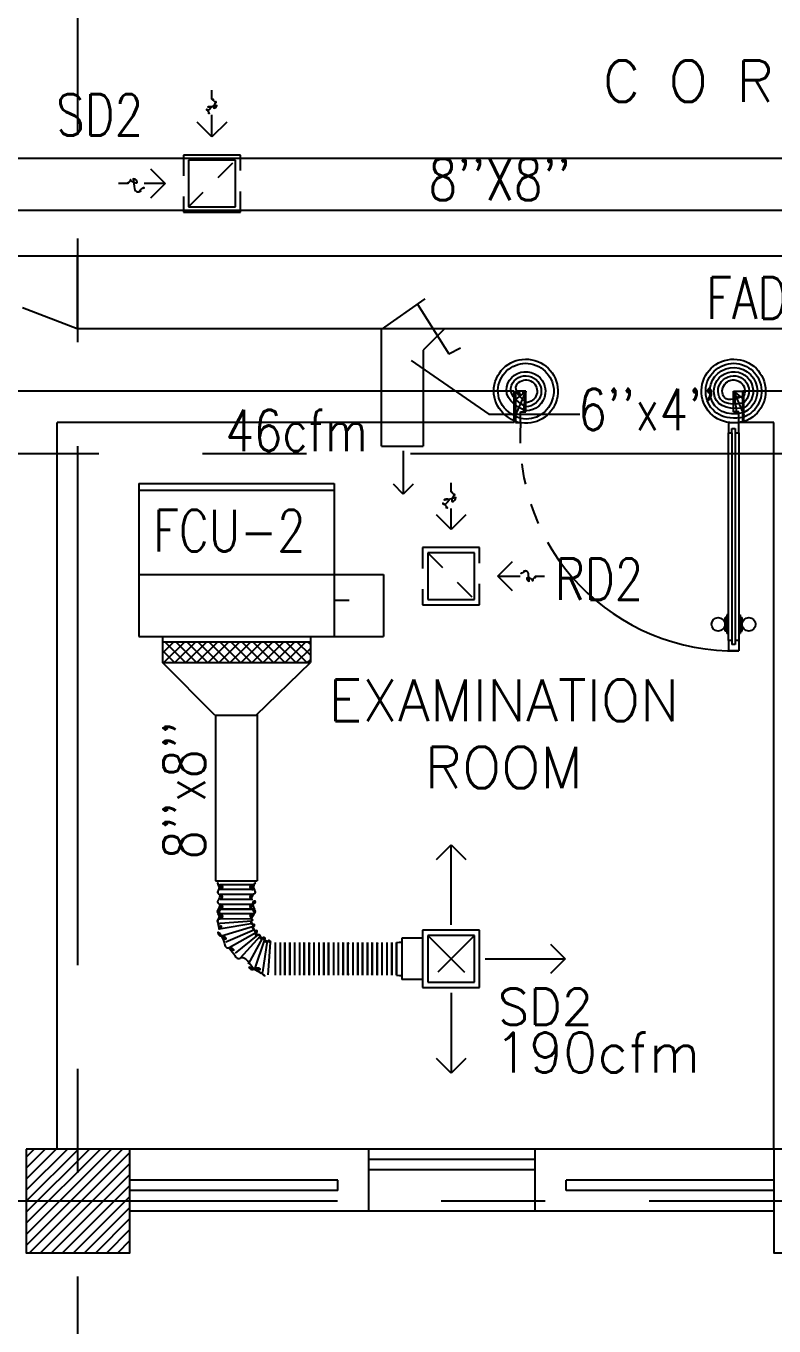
# Model space of a CAD drawing. Extents: x 417866230.2 to 417866327.8, y 43498045.5 to 43498135.4.
# Drawn here: x 417866255.95 to 417866259.55, y 43498062.5 to 43498068.76 of the extents above; entities that cross this region are included whole.
import ezdxf
from ezdxf.enums import TextEntityAlignment as Align

# ---------------------------------------------------------------- set-up
doc = ezdxf.new("R2010")
doc.units = 0
doc.header["$MEASUREMENT"] = 0
doc.linetypes.add('CENTERX2', pattern=[4, 2.5, -0.5, 0.5, -0.5])
doc.linetypes.add('HIDDEN', pattern=[0.375, 0.25, -0.125])
doc.layers.get('0').update_dxf_attribs({"linetype": 'CONTINUOUS'})
for name, color, linetype in [('AXES', 11, 'CENTERX2'), ('COL', 9, 'CONTINUOUS'), ('DOOR', 9, 'CONTINUOUS'), ('DUCT', 6, 'CONTINUOUS'), ('FCU', 6, 'CONTINUOUS'), ('HAT', 12, 'CONTINUOUS'), ('INSUL', 9, 'CONTINUOUS'), ('M-AC-FLEX', 3, 'CONTINUOUS'), ('M-EGU.', 2, 'CONTINUOUS'), ('RM-NAME', 9, 'CONTINUOUS'), ('SCD', 2, 'CONTINUOUS'), ('WALL', 4, 'CONTINUOUS'), ('WIN', 9, 'CONTINUOUS')]:
    doc.layers.add(name, color=color, linetype=linetype)
doc.styles.add('ROMANS', font='ROMANS.shx', dxfattribs={"width": 0.6})

# ---------------------------------------------------------------- blocks, each defined once
blk = doc.blocks.new('*X102')
at = {"color": 0}
for p, q in [((38539.2, 10696.9), (39003.3, 11161)), ((38539.2, 10749.9), (38950.3, 11161)), ((38539.2, 10803), (38897.3, 11161)), ((38539.2, 10856), (38844.2, 11161)), ((38539.2, 10909), (38791.2, 11161)), ((38539.2, 10962.1), (38738.2, 11161)), ((38539.2, 11015.1), (38685.1, 11161)), ((38539.2, 11068.1), (38632.1, 11161)), ((38539.2, 11121.2), (38579.1, 11161)), ((38556.4, 10661), (39039.2, 11143.9)), ((38609.4, 10661), (39039.2, 11090.8)), ((38662.4, 10661), (39039.2, 11037.8)), ((38715.5, 10661), (39039.2, 10984.8)), ((38768.5, 10661), (39039.2, 10931.7)), ((38821.5, 10661), (39039.2, 10878.7)), ((38874.6, 10661), (39039.2, 10825.7)), ((38927.6, 10661), (39039.2, 10772.6)), ((38980.6, 10661), (39039.2, 10719.6)), ((39033.7, 10661), (39039.2, 10666.6))]:
    blk.add_line(p, q, dxfattribs=at)
blk = doc.blocks.new('RM1')
at = {"layer": 'RM-NAME', "style": 'ROMANS'}
for tag, p in [('ROOMNAME1', (0, 323.8)), ('ROOMNAME2', (0, 0))]:
    blk.add_attdef(tag, text='', height=200, dxfattribs=at).set_placement(p, align=Align.MIDDLE)
blk = doc.blocks.new('COL50')
at = {"layer": 'COL'}
blk.add_lwpolyline([(-250, 250), (-250, -250), (250, -250), (250, 250)], close=True, dxfattribs=at)
blk = doc.blocks.new('A$C74DC60CF')
at = {"layer": 'DOOR', "color": 0, "linetype": 'ByBlock'}
for p, q in [((80.9, 1200), (80.9, 1250)), ((130.9, 1250), (80.9, 1250)), ((80.9, 1250), (130.9, 1250)), ((80.9, 1200), (97.9, 1200)), ((97.9, 1200), (97.9, 1220)), ((97.9, 1220), (113.9, 1220)), ((113.9, 1200), (113.9, 1220)), ((113.9, 1200), (130.9, 1200)), ((130.9, 1200), (130.9, 1250)), ((64.7, 1155), (64.7, 1090.2)), ((73.7, 1155), (64.7, 1155)), ((73.7, 1077.6), (73.7, 1167.6)), ((80.9, 1167.6), (73.7, 1167.6)), ((73.7, 1155), (73.7, 1090.2)), ((130.9, 1167.6), (138.1, 1167.6)), ((138.1, 1077.6), (138.1, 1167.6)), ((138.1, 1155), (138.1, 1090.2)), ((138.1, 1155), (147.1, 1155)), ((147.1, 1155), (147.1, 1090.2)), ((73.7, 1090.2), (64.7, 1090.2)), ((80.9, 1077.6), (73.7, 1077.6)), ((130.9, 1077.6), (138.1, 1077.6)), ((138.1, 1090.2), (147.1, 1090.2)), ((97.9, 200), (80.9, 200)), ((80.9, 200), (80.9, 150)), ((97.9, 180), (97.9, 200)), ((130.9, 200), (113.9, 200)), ((113.9, 200), (113.9, 180)), ((130.9, 150), (130.9, 200)), ((55.9, 150), (55.9, 0)), ((55.9, 150), (80.9, 150)), ((130.9, 150), (80.9, 150)), ((80.9, 150), (80.9, 100)), ((113.9, 180), (97.9, 180)), ((1130.9, 150), (1130.9, 100)), ((1155.9, 150), (1130.9, 150)), ((1155.9, 150), (1155.9, 0)), ((1155.9, 0), (1155.9, 150)), ((80.9, 100), (105.9, 100)), ((105.9, 100), (105.9, 0)), ((1130.9, 100), (1105.9, 100)), ((1105.9, 100), (1105.9, 0)), ((105.9, 0), (55.9, 0)), ((1105.9, 0), (1155.9, 0))]:
    blk.add_line(p, q, dxfattribs=at)
at = {"layer": 'DOOR', "linetype": 'ByBlock'}
for p, q in [((80.9, 200), (80.9, 1200)), ((97.9, 200), (97.9, 1200)), ((113.9, 200), (113.9, 1200)), ((130.9, 1200), (130.9, 200))]:
    blk.add_line(p, q, dxfattribs=at)
at = {"layer": 'DOOR', "color": 9, "linetype": 'ByBlock'}
for p, q in [((105.9, 0), (55.9, 113.7)), ((105.9, 0), (92.6, 100)), ((1105.9, 0), (1155.9, 113.7)), ((1105.9, 0), (1119.3, 100)), ((105.9, 0), (55.9, 40.1)), ((1105.9, 0), (1155.9, 40.1))]:
    blk.add_line(p, q, dxfattribs=at)
at = {"layer": 'DOOR', "color": 0, "linetype": 'ByBlock'}
for centre in [(32.4, 1122.6), (179.5, 1122.6)]:
    blk.add_circle(centre, 32.4, dxfattribs=at)
at = {"layer": 'DOOR', "linetype": 'HIDDEN', "ltscale": 0.5}
blk.add_arc((105.9, 222.7), 1027.6, 355.9414, 91.39409, dxfattribs=at)
at = {"layer": 'DOOR', "color": 9, "linetype": 'ByBlock'}
for centre, radius, start, end in [((105.9, 0), 154.4, 103.71423, 108.89471), ((105.9, 0), 134.4, 100.71998, 111.84015), ((1105.9, 0), 134.4, 68.15985, 79.28002), ((1105.9, 0), 154.4, 71.10529, 76.28577), ((105.9, 0), 114.4, 102.62257, 115.91616), ((105.9, 0), 94.4, 90, 121.98181), ((105.9, 0), 74.4, 90, 132.22357), ((1105.9, 0), 94.4, 58.01819, 90), ((1105.9, 0), 74.4, 47.77643, 90), ((105.9, 0), 54.4, 90, 156.79262), ((105.9, 0), 34.4, 90, 180), ((105.9, 0), 14.4, 90, 180), ((1105.9, 0), 54.4, 23.20738, 90), ((1105.9, 0), 34.4, 0, 90), ((1105.9, 0), 14.4, 0, 90)]:
    blk.add_arc(centre, radius, start, end, dxfattribs=at)
blk = doc.blocks.new('9RCD')
at = {"color": 2}
blk.add_line((0, 407), (0, 450), dxfattribs=at)
at = {"layer": 'M-EGU.'}
for p, q in [((0, 225), (0, 331.9)), ((0, 225), (-70.7, 295.7)), ((70.7, 295.7), (0, 225)), ((-295.7, 70.7), (-225, 0)), ((112.5, 112.5), (-112.5, 112.5)), ((-112.5, 112.5), (-112.5, -112.5)), ((112.5, -112.5), (112.5, 112.5)), ((-225, 0), (-326.1, 0)), ((-225, 0), (-295.7, -70.7)), ((-112.5, -112.5), (112.5, -112.5))]:
    blk.add_line(p, q, dxfattribs=at)
at = {"layer": 'M-EGU.', "linetype": 'HIDDEN'}
for p, q in [((137.5, 137.5), (-137.5, 137.5)), ((-137.5, 137.5), (-137.5, -137.5)), ((137.5, -137.5), (137.5, 137.5)), ((-112.5, -112.5), (112.5, 112.5)), ((-137.5, -137.5), (137.5, -137.5))]:
    blk.add_line(p, q, dxfattribs=at)
at = {"layer": 'M-EGU.', "color": 2}
blk.add_line((-405.7, 0), (-450, 0), dxfattribs=at)
blk.add_lwpolyline([(0, 407, -0.187862), (18.4, 395.6, -0.202645), (23.4, 376.1, -0.616915), (-1.7, 368, 0.668708), (-25.3, 358.4, 0.194285), (-18.2, 340.4, 0.186051), (0, 331.9)], format="xyb", dxfattribs=at)
at = {"layer": 'M-EGU.'}
blk.add_lwpolyline([(-405.7, 0, -0.1324), (-394.5, 16.1, -0.15664), (-379.1, 22.4, -0.736612), (-366.5, -9, 0.774232), (-352.6, -39.4, 0.203349), (-331.5, -25.7, 0.193808), (-326.1, 0)], format="xyb", dxfattribs=at)
blk = doc.blocks.new('*X118')
at = {"color": 0}
for p, q in [((23911.7, -1650.2), (23966, -1595.9)), ((23911.7, -1597.2), (23912.9, -1595.9)), ((23919, -1695.9), (24019, -1595.9)), ((24022.8, -1695.9), (23922.8, -1595.9)), ((23972, -1695.9), (24072, -1595.9)), ((24075.9, -1695.9), (23975.9, -1595.9)), ((24025.1, -1695.9), (24125.1, -1595.9)), ((24128.9, -1695.9), (24028.9, -1595.9)), ((24078.1, -1695.9), (24178.1, -1595.9)), ((24181.9, -1695.9), (24081.9, -1595.9)), ((24131.1, -1695.9), (24231.1, -1595.9)), ((24235, -1695.9), (24135, -1595.9)), ((24184.2, -1695.9), (24284.2, -1595.9)), ((24288, -1695.9), (24188, -1595.9)), ((24237.2, -1695.9), (24337.2, -1595.9)), ((24341, -1695.9), (24241, -1595.9)), ((24290.2, -1695.9), (24390.2, -1595.9)), ((24394.1, -1695.9), (24294.1, -1595.9)), ((24343.3, -1695.9), (24443.3, -1595.9)), ((24447.1, -1695.9), (24347.1, -1595.9)), ((24396.3, -1695.9), (24496.3, -1595.9)), ((24500.1, -1695.9), (24400.1, -1595.9)), ((24449.3, -1695.9), (24549.3, -1595.9)), ((24553.2, -1695.9), (24453.2, -1595.9)), ((24502.4, -1695.9), (24602.4, -1595.9)), ((24606.2, -1695.9), (24506.2, -1595.9)), ((24555.4, -1695.9), (24623.7, -1627.6)), ((24623.7, -1660.4), (24559.2, -1595.9)), ((24623.7, -1607.4), (24612.3, -1595.9)), ((23969.8, -1695.9), (23911.7, -1637.8)), ((24608.4, -1695.9), (24623.7, -1680.7)), ((23916.8, -1695.9), (23911.7, -1690.9))]:
    blk.add_line(p, q, dxfattribs=at)
blk = doc.blocks.new('WAP12')
at = {"color": 6}
for p, q in [((-558.8, 528.5), (381.2, 528.5)), ((-558.8, 528.5), (-558.8, -208.5)), ((381.2, 528.5), (381.2, -208.5)), ((-558.8, 91.5), (381.2, 91.5)), ((-558.8, -208.5), (381.2, -208.5))]:
    blk.add_line(p, q, dxfattribs=at)
at = {"color": 3}
for p, q in [((-558.8, 496.5), (381.2, 496.5)), ((381.2, 91.5), (619.2, 91.5)), ((619.2, 91.5), (619.2, -208.5)), ((381.2, -33.5), (454.5, -33.5)), ((-444.8, -208.5), (-444.8, -333.5)), ((-444.8, -233.5), (267.2, -233.5)), ((267.2, -208.5), (267.2, -333.5)), ((381.2, -208.5), (619.2, -208.5)), ((-444.8, -333.5), (267.2, -333.5))]:
    blk.add_line(p, q, dxfattribs=at)
at = {"color": 11}
blk.add_blockref('*X118', (-24356.5, 1362.4), dxfattribs=at)

msp = doc.modelspace()

# ---------------------------------------------------------------- linework, layer by layer
at = {"layer": 'AXES'}
for p, q in [((417866256.1969, 43498056.2378), (417866256.1969, 43498134.7153)), ((417866241.7969, 43498066.7021), (417866300.0369, 43498066.7021)), ((417866230.9454, 43498063.1021), (417866301.2369, 43498063.1021))]:
    msp.add_line(p, q, dxfattribs=at)
at = {"layer": 'DUCT'}
for p, q in [((417866249.101, 43498068.124), (417866261.8709, 43498068.124)), ((417866249.101, 43498067.874), (417866261.8709, 43498067.874)), ((417866243.6822, 43498067.6549), (417866267.8654, 43498067.6549)), ((417866256.193, 43498067.6549), (417866256.193, 43498067.3049)), ((417866257.6579, 43498067.3), (417866257.8678, 43498067.447)), ((417866255.9297, 43498067.4049), (417866256.193, 43498067.3049)), ((417866257.831, 43498067.4212), (417866257.9812, 43498067.1819)), ((417866256.193, 43498067.3049), (417866267.8654, 43498067.3049)), ((417866257.6579, 43498066.7379), (417866257.6579, 43498067.3)), ((417866257.9579, 43498067.3), (417866257.8579, 43498067.2)), ((417866257.8579, 43498067.2), (417866257.8579, 43498066.7379)), ((417866257.9812, 43498067.1819), (417866258.0377, 43498067.2107)), ((417866257.9812, 43498067.1819), (417866257.9812, 43498067.1819)), ((417866257.6579, 43498066.7379), (417866257.8579, 43498066.7379))]:
    msp.add_line(p, q, dxfattribs=at)
at = {"layer": 'DUCT', "color": 4, "linetype": 'Continuous'}
for p, q in [((417866257.8012, 43498067.1503), (417866258.1738, 43498066.8913)), ((417866258.1738, 43498066.8913), (417866258.6119, 43498066.8913))]:
    msp.add_line(p, q, dxfattribs=at)
at = {"layer": 'DUCT', "linetype": 'Continuous'}
for p, q in [((417866256.8549, 43498065.4418), (417866256.6034, 43498065.6951)), ((417866257.0549, 43498065.4418), (417866257.3154, 43498065.6951)), ((417866256.8549, 43498065.4418), (417866257.0549, 43498065.4418)), ((417866256.8594, 43498065.4418), (417866256.8594, 43498064.6438)), ((417866257.0594, 43498065.4461), (417866257.0594, 43498064.6438)), ((417866256.8594, 43498064.6438), (417866257.0594, 43498064.6438))]:
    msp.add_line(p, q, dxfattribs=at)
at = {"layer": 'INSUL'}
for p, q in [((417866257.4469, 43498063.2021), (417866256.4469, 43498063.2021)), ((417866257.4469, 43498063.1521), (417866257.4469, 43498063.2021)), ((417866259.5469, 43498063.2021), (417866258.5469, 43498063.2021)), ((417866258.5469, 43498063.1521), (417866258.5469, 43498063.2021)), ((417866257.4469, 43498063.1521), (417866256.4469, 43498063.1521)), ((417866259.5469, 43498063.1521), (417866258.5469, 43498063.1521))]:
    msp.add_line(p, q, dxfattribs=at)
at = {"layer": 'M-AC-FLEX', "color": 11}
for p, q in [((417866257.0379, 43498064.6249), (417866256.8808, 43498064.6249)), ((417866257.0379, 43498064.6249), (417866256.8808, 43498064.6249)), ((417866257.0379, 43498064.6249), (417866256.8808, 43498064.6249)), ((417866257.0379, 43498064.6249), (417866256.8808, 43498064.6249)), ((417866257.0379, 43498064.6014), (417866256.8808, 43498064.6014)), ((417866257.0379, 43498064.6014), (417866256.8808, 43498064.6014)), ((417866257.0379, 43498064.6014), (417866256.8808, 43498064.6014)), ((417866257.0379, 43498064.6014), (417866256.8808, 43498064.6014)), ((417866257.0379, 43498064.578), (417866256.8808, 43498064.578)), ((417866257.0379, 43498064.5545), (417866256.8808, 43498064.5545)), ((417866256.8806, 43498064.5314), (417866257.0377, 43498064.5314)), ((417866257.0377, 43498064.508), (417866256.8806, 43498064.508)), ((417866256.8806, 43498064.508), (417866257.0377, 43498064.508)), ((417866257.038, 43498064.4377), (417866256.8767, 43498064.4106)), ((417866257.0377, 43498064.4845), (417866256.8806, 43498064.4845)), ((417866256.8806, 43498064.4611), (417866257.031, 43498064.4631)), ((417866257.0331, 43498064.45), (417866256.8806, 43498064.4376)), ((417866257.0411, 43498064.4231), (417866256.8881, 43498064.3772)), ((417866257.0465, 43498064.4085), (417866256.9086, 43498064.3477)), ((417866257.0536, 43498064.3933), (417866256.924, 43498064.3212)), ((417866257.062, 43498064.3835), (417866256.954, 43498064.2954)), ((417866257.0732, 43498064.3777), (417866256.9782, 43498064.2719)), ((417866257.0849, 43498064.3695), (417866257.0156, 43498064.2432)), ((417866257.0942, 43498064.3615), (417866257.0458, 43498064.2189)), ((417866257.1071, 43498064.3544), (417866257.085, 43498064.2045)), ((417866257.1226, 43498064.3467), (417866257.1106, 43498064.1904)), ((417866257.1461, 43498064.3467), (417866257.1461, 43498064.1896)), ((417866257.1695, 43498064.3467), (417866257.1695, 43498064.1896)), ((417866257.193, 43498064.3467), (417866257.193, 43498064.1896)), ((417866257.193, 43498064.1894), (417866257.193, 43498064.3465)), ((417866257.216, 43498064.3467), (417866257.216, 43498064.1896)), ((417866257.216, 43498064.1894), (417866257.216, 43498064.3465)), ((417866257.2395, 43498064.3467), (417866257.2395, 43498064.1896)), ((417866257.2395, 43498064.3467), (417866257.2395, 43498064.1896)), ((417866257.263, 43498064.3467), (417866257.263, 43498064.1896)), ((417866257.263, 43498064.3467), (417866257.263, 43498064.1896)), ((417866257.2864, 43498064.3467), (417866257.2864, 43498064.1896)), ((417866257.2864, 43498064.3467), (417866257.2864, 43498064.1896)), ((417866257.2864, 43498064.1894), (417866257.2864, 43498064.3465)), ((417866257.2864, 43498064.1894), (417866257.2864, 43498064.3465)), ((417866257.3095, 43498064.3467), (417866257.3095, 43498064.1896)), ((417866257.3095, 43498064.3467), (417866257.3095, 43498064.1896)), ((417866257.3095, 43498064.1894), (417866257.3095, 43498064.3465)), ((417866257.3095, 43498064.1894), (417866257.3095, 43498064.3465)), ((417866257.3329, 43498064.3467), (417866257.3329, 43498064.1896)), ((417866257.3329, 43498064.3467), (417866257.3329, 43498064.1896)), ((417866257.3564, 43498064.3467), (417866257.3564, 43498064.1896)), ((417866257.3564, 43498064.3467), (417866257.3564, 43498064.1896)), ((417866257.3799, 43498064.3467), (417866257.3799, 43498064.1896)), ((417866257.3799, 43498064.3467), (417866257.3799, 43498064.1896)), ((417866257.3799, 43498064.1894), (417866257.3799, 43498064.3465)), ((417866257.3799, 43498064.1894), (417866257.3799, 43498064.3465)), ((417866257.4029, 43498064.3467), (417866257.4029, 43498064.1896)), ((417866257.4029, 43498064.3467), (417866257.4029, 43498064.1896)), ((417866257.4029, 43498064.1894), (417866257.4029, 43498064.3465)), ((417866257.4029, 43498064.1894), (417866257.4029, 43498064.3465)), ((417866257.4264, 43498064.3467), (417866257.4264, 43498064.1896)), ((417866257.4264, 43498064.3467), (417866257.4264, 43498064.1896)), ((417866257.4498, 43498064.3467), (417866257.4498, 43498064.1896)), ((417866257.4498, 43498064.3467), (417866257.4498, 43498064.1896)), ((417866257.4733, 43498064.3467), (417866257.4733, 43498064.1896)), ((417866257.4733, 43498064.3467), (417866257.4733, 43498064.1896)), ((417866257.4733, 43498064.1894), (417866257.4733, 43498064.3465)), ((417866257.4733, 43498064.1894), (417866257.4733, 43498064.3465)), ((417866257.4964, 43498064.3467), (417866257.4964, 43498064.1896)), ((417866257.4964, 43498064.3467), (417866257.4964, 43498064.1896)), ((417866257.4964, 43498064.1894), (417866257.4964, 43498064.3465)), ((417866257.4964, 43498064.1894), (417866257.4964, 43498064.3465)), ((417866257.5198, 43498064.3467), (417866257.5198, 43498064.1896)), ((417866257.5198, 43498064.3467), (417866257.5198, 43498064.1896)), ((417866257.5433, 43498064.3467), (417866257.5433, 43498064.1896)), ((417866257.5433, 43498064.3467), (417866257.5433, 43498064.1896)), ((417866257.5433, 43498064.3467), (417866257.5433, 43498064.1896)), ((417866257.5433, 43498064.1894), (417866257.5433, 43498064.3465)), ((417866257.5667, 43498064.3467), (417866257.5667, 43498064.1896)), ((417866257.5667, 43498064.3467), (417866257.5667, 43498064.1896)), ((417866257.5667, 43498064.3467), (417866257.5667, 43498064.1896)), ((417866257.5668, 43498064.1894), (417866257.5668, 43498064.3465)), ((417866257.5898, 43498064.3467), (417866257.5898, 43498064.1896)), ((417866257.5898, 43498064.1894), (417866257.5898, 43498064.3465)), ((417866257.6137, 43498064.3467), (417866257.6137, 43498064.1896)), ((417866257.6137, 43498064.3467), (417866257.6137, 43498064.1896)), ((417866257.6137, 43498064.1894), (417866257.6137, 43498064.3465)), ((417866257.6137, 43498064.1894), (417866257.6137, 43498064.3465)), ((417866257.6367, 43498064.3467), (417866257.6367, 43498064.1896)), ((417866257.6367, 43498064.3467), (417866257.6367, 43498064.1896)), ((417866257.6367, 43498064.1894), (417866257.6367, 43498064.3465)), ((417866257.6367, 43498064.1894), (417866257.6367, 43498064.3465)), ((417866257.6602, 43498064.3467), (417866257.6602, 43498064.1896)), ((417866257.6602, 43498064.3467), (417866257.6602, 43498064.1896)), ((417866257.6837, 43498064.3467), (417866257.6837, 43498064.1896)), ((417866257.6837, 43498064.3467), (417866257.6837, 43498064.1896)), ((417866257.7071, 43498064.3467), (417866257.7071, 43498064.1896)), ((417866257.7071, 43498064.3467), (417866257.7071, 43498064.1896)), ((417866257.7071, 43498064.1894), (417866257.7071, 43498064.3465)), ((417866257.7071, 43498064.1894), (417866257.7071, 43498064.3465)), ((417866257.7302, 43498064.3467), (417866257.7302, 43498064.1896)), ((417866257.7302, 43498064.3467), (417866257.7302, 43498064.1896)), ((417866257.7302, 43498064.1894), (417866257.7302, 43498064.3465)), ((417866257.7302, 43498064.1894), (417866257.7302, 43498064.3465))]:
    msp.add_line(p, q, dxfattribs=at)
at = {"layer": 'M-AC-FLEX'}
for points in [[(417866256.8808, 43498064.6014, 1), (417866256.8808, 43498064.6249, -0.623356), (417866256.8716, 43498064.6438, -0.623356)], [(417866256.8808, 43498064.6249, -1), (417866256.8808, 43498064.6014, 1), (417866256.8808, 43498064.578, -1), (417866256.8808, 43498064.5545, 1.018005), (417866256.8808, 43498064.5314)], [(417866256.8808, 43498064.6249, -1), (417866256.8808, 43498064.6014, 0.67797), (417866256.8728, 43498064.5812, 0.67797)], [(417866256.8808, 43498064.6014, 1), (417866256.8808, 43498064.6249, -0.204245), (417866256.8724, 43498064.6285, -0.204245)], [(417866256.8724, 43498064.6285, 0.204245), (417866256.8808, 43498064.6249)], [(417866256.8808, 43498064.6014, 1), (417866256.8808, 43498064.6249, -0.204245), (417866256.8724, 43498064.6285, -0.204245)], [(417866256.8724, 43498064.6285, 0.204245), (417866256.8808, 43498064.6249)], [(417866256.8808, 43498064.6249, -1), (417866256.8808, 43498064.6014, 0.204245), (417866256.8724, 43498064.5978, 0.204245)], [(417866256.8808, 43498064.6249, -1), (417866256.8808, 43498064.6014, 0.204245), (417866256.8724, 43498064.5978, 0.204245)], [(417866257.0379, 43498064.6014, -1), (417866257.0379, 43498064.6249, 0.623355), (417866257.0471, 43498064.6438, 0.623355)], [(417866257.0379, 43498064.6014, -1), (417866257.0379, 43498064.6249, 0.204245), (417866257.0463, 43498064.6285, 0.204245)], [(417866257.0379, 43498064.6014, -1), (417866257.0379, 43498064.6249, 0.204245), (417866257.0463, 43498064.6285, 0.204245)], [(417866257.0379, 43498064.6249, 1), (417866257.0379, 43498064.6014, -1), (417866257.0379, 43498064.578, 1), (417866257.0379, 43498064.5545, -0.008922), (417866257.0383, 43498064.5545, -0.008922)], [(417866257.0379, 43498064.6249, 1), (417866257.0379, 43498064.6014, -0.204245), (417866257.0463, 43498064.5978, -0.204245)], [(417866257.0379, 43498064.6249, 1), (417866257.0379, 43498064.6014, -0.204245), (417866257.0463, 43498064.5978, -0.204245)], [(417866257.0379, 43498064.6249, 1), (417866257.0379, 43498064.6014, -0.67797), (417866257.0459, 43498064.5812, -0.67797)], [(417866257.0463, 43498064.6285, -0.204245), (417866257.0379, 43498064.6249)], [(417866257.0463, 43498064.6285, -0.204245), (417866257.0379, 43498064.6249)], [(417866256.8724, 43498064.5978, -0.204245), (417866256.8808, 43498064.6014)], [(417866256.8724, 43498064.5978, -0.204245), (417866256.8808, 43498064.6014)], [(417866257.0377, 43498064.5314, 0.999838), (417866257.0381, 43498064.5545)], [(417866257.0463, 43498064.5978, 0.204245), (417866257.0379, 43498064.6014)], [(417866257.0463, 43498064.5978, 0.204245), (417866257.0379, 43498064.6014)], [(417866256.8806, 43498064.5314, -1), (417866256.8806, 43498064.508, 1), (417866256.8806, 43498064.4845)], [(417866256.8806, 43498064.4611, 1), (417866256.8806, 43498064.4845, -1), (417866256.8806, 43498064.508)], [(417866256.8806, 43498064.508, 1), (417866256.8806, 43498064.4845)], [(417866256.8806, 43498064.4845, -1), (417866256.8806, 43498064.508)], [(417866256.8806, 43498064.508, 1), (417866256.8806, 43498064.5314)], [(417866257.0377, 43498064.5314, 1), (417866257.0377, 43498064.508, -1), (417866257.0377, 43498064.4845)], [(417866257.031, 43498064.4631, -0.736653), (417866257.0377, 43498064.4845, 1), (417866257.0377, 43498064.508)], [(417866257.0377, 43498064.508, -1), (417866257.0377, 43498064.4845)], [(417866257.0381, 43498064.5314, -0.004461), (417866257.0379, 43498064.5314)], [(417866256.8806, 43498064.4845, -1), (417866256.8806, 43498064.4611, 1), (417866256.8806, 43498064.4376)], [(417866256.877, 43498064.4107, 0.575939), (417866256.8806, 43498064.4376, -1), (417866256.8806, 43498064.4611)], [(417866256.8806, 43498064.4845, -0.606794), (417866256.8902, 43498064.4661, -0.606794)], [(417866257.0377, 43498064.4845, 0.606794), (417866257.028, 43498064.4661, 0.606794)], [(417866257.0427, 43498064.424, 0.78893), (417866257.0373, 43498064.4377, -1.030272), (417866257.0331, 43498064.45)], [(417866257.0331, 43498064.45, 0.635837), (417866257.031, 43498064.4631, 0.724161)], [(417866257.0536, 43498064.3933, 0.850272), (417866257.0496, 43498064.409, -1.072461), (417866257.0427, 43498064.424)], [(417866256.8881, 43498064.3772, -0.665042), (417866256.8767, 43498064.4106)], [(417866256.8881, 43498064.3772, -0.652763), (417866256.9086, 43498064.3477, 0.764077), (417866256.924, 43498064.3212, -0.428567), (417866256.954, 43498064.2954, 0.696093), (417866256.9782, 43498064.2719)], [(417866257.0739, 43498064.379, 0.698197), (417866257.062, 43498064.3835, -1.180405), (417866257.0536, 43498064.3933)], [(417866257.0942, 43498064.3615, 1.125229), (417866257.0849, 43498064.3695, -1.12511), (417866257.0739, 43498064.379, -0.893954)], [(417866257.1226, 43498064.3464, 0.879519), (417866257.1071, 43498064.3544, -1.034976), (417866257.0942, 43498064.3615)], [(417866257.1461, 43498064.3467, -0.987495), (417866257.1226, 43498064.3464, -0.606794)], [(417866257.1461, 43498064.3467, -1), (417866257.1695, 43498064.3467)], [(417866257.193, 43498064.3467, -1), (417866257.1695, 43498064.3467, 1), (417866257.1461, 43498064.3467)], [(417866257.1695, 43498064.3467, 1), (417866257.193, 43498064.3467)], [(417866257.193, 43498064.3462, 0.00451), (417866257.193, 43498064.3465, -1.018005), (417866257.216, 43498064.3465)], [(417866257.216, 43498064.3467, 1), (417866257.2395, 43498064.3467, -1), (417866257.263, 43498064.3467)], [(417866257.2395, 43498064.3467, -1), (417866257.216, 43498064.3467)], [(417866257.263, 43498064.3467, 1), (417866257.2395, 43498064.3467)], [(417866257.2395, 43498064.3467, -1), (417866257.263, 43498064.3467)], [(417866257.2864, 43498064.3467, -1), (417866257.263, 43498064.3467, 1), (417866257.2395, 43498064.3467)], [(417866257.263, 43498064.3467, 1), (417866257.2864, 43498064.3467)], [(417866257.2864, 43498064.3467, -0.412332), (417866257.2748, 43498064.3349, -0.412332)], [(417866257.3095, 43498064.3462, -0.00451), (417866257.3095, 43498064.3465, 1.018005), (417866257.2864, 43498064.3465)], [(417866257.2864, 43498064.3462, 0.00451), (417866257.2864, 43498064.3465, -1.018005), (417866257.3095, 43498064.3465)], [(417866257.3095, 43498064.3467, 1), (417866257.3329, 43498064.3467, -1), (417866257.3564, 43498064.3467)], [(417866257.3095, 43498064.3467, 0.412332), (417866257.3211, 43498064.3349, 0.412332)], [(417866257.3329, 43498064.3467, -1), (417866257.3095, 43498064.3467)], [(417866257.3329, 43498064.3467, -1), (417866257.3564, 43498064.3467)], [(417866257.3799, 43498064.3467, -1), (417866257.3564, 43498064.3467, 1), (417866257.3329, 43498064.3467)], [(417866257.3564, 43498064.3467, 1), (417866257.3329, 43498064.3467)], [(417866257.3564, 43498064.3467, 1), (417866257.3799, 43498064.3467)], [(417866257.4029, 43498064.3462, -0.00451), (417866257.4029, 43498064.3465, 1.018005), (417866257.3799, 43498064.3465)], [(417866257.3799, 43498064.3462, 0.00451), (417866257.3799, 43498064.3465, -1.018005), (417866257.4029, 43498064.3465)], [(417866257.4029, 43498064.3467, 1), (417866257.4264, 43498064.3467, -1), (417866257.4498, 43498064.3467)], [(417866257.4264, 43498064.3467, -1), (417866257.4029, 43498064.3467)], [(417866257.4498, 43498064.3467, 1), (417866257.4264, 43498064.3467)], [(417866257.4264, 43498064.3467, -1), (417866257.4498, 43498064.3467)], [(417866257.4733, 43498064.3467, -1), (417866257.4498, 43498064.3467, 1), (417866257.4264, 43498064.3467)], [(417866257.4498, 43498064.3467, 1), (417866257.4733, 43498064.3467)], [(417866257.4733, 43498064.3467, -0.412332), (417866257.4617, 43498064.3349, -0.412332)], [(417866257.4733, 43498064.3462, 0.00451), (417866257.4733, 43498064.3465, -1.018005), (417866257.4964, 43498064.3465)], [(417866257.4964, 43498064.3462, -0.00451), (417866257.4964, 43498064.3465, 1.018005), (417866257.4733, 43498064.3465)], [(417866257.4964, 43498064.3467, 1), (417866257.5198, 43498064.3467, -1), (417866257.5433, 43498064.3467)], [(417866257.5198, 43498064.3467, -1), (417866257.4964, 43498064.3467)], [(417866257.4964, 43498064.3467, 0.412332), (417866257.508, 43498064.3349, 0.412332)], [(417866257.5198, 43498064.3467, -1), (417866257.5433, 43498064.3467)], [(417866257.5667, 43498064.3467, -1), (417866257.5433, 43498064.3467, 1), (417866257.5198, 43498064.3467)], [(417866257.5433, 43498064.3467, 1), (417866257.5198, 43498064.3467)], [(417866257.5202, 43498064.3462, 0.00451), (417866257.5202, 43498064.3465, -1.018005), (417866257.5433, 43498064.3465)], [(417866257.5433, 43498064.3467, 1), (417866257.5667, 43498064.3467, -1), (417866257.5902, 43498064.3467)], [(417866257.5433, 43498064.3467, 1), (417866257.5667, 43498064.3467)], [(417866257.5667, 43498064.3467, -1), (417866257.5433, 43498064.3467)], [(417866257.5902, 43498064.3467, 1), (417866257.5667, 43498064.3467)], [(417866257.5667, 43498064.3467, -1), (417866257.5902, 43498064.3467)], [(417866257.6137, 43498064.3467, -1), (417866257.5902, 43498064.3467, 1), (417866257.5667, 43498064.3467)], [(417866257.5898, 43498064.3462, -0.00451), (417866257.5898, 43498064.3465, 1.018005), (417866257.5668, 43498064.3465)], [(417866257.5902, 43498064.3467, 1), (417866257.6137, 43498064.3467)], [(417866257.6137, 43498064.3467, -0.412332), (417866257.602, 43498064.3349, -0.412332)], [(417866257.6367, 43498064.3462, -0.00451), (417866257.6367, 43498064.3465, 1.018005), (417866257.6137, 43498064.3465)], [(417866257.6137, 43498064.3462, 0.00451), (417866257.6137, 43498064.3465, -1.018005), (417866257.6367, 43498064.3465)], [(417866257.6367, 43498064.3467, 1), (417866257.6602, 43498064.3467, -1), (417866257.6837, 43498064.3467)], [(417866257.6367, 43498064.3467, 0.412332), (417866257.6484, 43498064.3349, 0.412332)], [(417866257.6602, 43498064.3467, -1), (417866257.6367, 43498064.3467)], [(417866257.6602, 43498064.3467, -1), (417866257.6837, 43498064.3467)], [(417866257.7071, 43498064.3467, -1), (417866257.6837, 43498064.3467, 1), (417866257.6602, 43498064.3467)], [(417866257.6837, 43498064.3467, 1), (417866257.6602, 43498064.3467)], [(417866257.6837, 43498064.3467, 1), (417866257.7071, 43498064.3467)], [(417866257.7071, 43498064.3462, 0.00451), (417866257.7071, 43498064.3465, -1.018005), (417866257.7302, 43498064.3465)], [(417866257.7302, 43498064.3462, -0.00451), (417866257.7302, 43498064.3465, 1.018005), (417866257.7071, 43498064.3465)], [(417866257.7302, 43498064.3467, 1), (417866257.7536, 43498064.3467, -0.12762), (417866257.7551, 43498064.3524, -0.12762)], [(417866257.7536, 43498064.3467, -1), (417866257.7302, 43498064.3467)], [(417866257.0458, 43498064.2189, -0.604437), (417866257.0156, 43498064.2432, 0.497993), (417866256.9782, 43498064.2719)], [(417866257.0457, 43498064.2186, -0.562442), (417866257.085, 43498064.2045, 0.803591), (417866257.1106, 43498064.1904)], [(417866257.1106, 43498064.1904, -0.661578), (417866257.1461, 43498064.1896, 1), (417866257.1695, 43498064.1896)], [(417866257.193, 43498064.1896, 1), (417866257.1695, 43498064.1896, -1), (417866257.1461, 43498064.1896)], [(417866257.193, 43498064.1896, 0.999838), (417866257.216, 43498064.1892)], [(417866257.216, 43498064.1896, -0.999838), (417866257.193, 43498064.1892)], [(417866257.193, 43498064.1892, -0.004461), (417866257.193, 43498064.1894)], [(417866257.193, 43498064.1894, 0.008922), (417866257.193, 43498064.189)], [(417866257.216, 43498064.1896, -1), (417866257.2395, 43498064.1896, 1), (417866257.263, 43498064.1896)], [(417866257.216, 43498064.1897, 0.00451), (417866257.216, 43498064.1894, -0.008922), (417866257.216, 43498064.189)], [(417866257.216, 43498064.1892, 0.004461), (417866257.216, 43498064.1894)], [(417866257.2864, 43498064.1896, 1), (417866257.263, 43498064.1896, -1), (417866257.2395, 43498064.1896)], [(417866257.2864, 43498064.1896, 0.412332), (417866257.2748, 43498064.2014, 0.412332)], [(417866257.2864, 43498064.1897, -0.00451), (417866257.2864, 43498064.1894, 0.008922), (417866257.2864, 43498064.189)], [(417866257.3095, 43498064.1896, -0.999838), (417866257.2864, 43498064.1892)], [(417866257.2864, 43498064.1896, 0.999838), (417866257.3095, 43498064.1892)], [(417866257.2864, 43498064.1896, 0.999838), (417866257.3095, 43498064.1892)], [(417866257.3095, 43498064.1896, -0.999838), (417866257.2864, 43498064.1892)], [(417866257.2864, 43498064.1892, -0.004461), (417866257.2864, 43498064.1894)], [(417866257.2864, 43498064.1892, -0.004461), (417866257.2864, 43498064.1894)], [(417866257.2864, 43498064.1894, 0.008922), (417866257.2864, 43498064.189)], [(417866257.3095, 43498064.1896, -0.412332), (417866257.3211, 43498064.2014, -0.412332)], [(417866257.3095, 43498064.1896, -1), (417866257.3329, 43498064.1896, 1), (417866257.3564, 43498064.1896)], [(417866257.3095, 43498064.1897, 0.00451), (417866257.3095, 43498064.1894, -0.008922), (417866257.3095, 43498064.189)], [(417866257.3095, 43498064.1892, 0.004461), (417866257.3095, 43498064.1894)], [(417866257.3095, 43498064.1894, -0.008922), (417866257.3095, 43498064.189)], [(417866257.3095, 43498064.1892, 0.004461), (417866257.3095, 43498064.1894)], [(417866257.3799, 43498064.1896, 1), (417866257.3564, 43498064.1896, -1), (417866257.3329, 43498064.1896)], [(417866257.3799, 43498064.1897, -0.00451), (417866257.3799, 43498064.1894, 0.008922), (417866257.3799, 43498064.189)], [(417866257.4029, 43498064.1896, -0.999838), (417866257.3799, 43498064.1892)], [(417866257.3799, 43498064.1896, 0.999838), (417866257.4029, 43498064.1892)], [(417866257.3799, 43498064.1896, 0.999838), (417866257.4029, 43498064.1892)], [(417866257.4029, 43498064.1896, -0.999838), (417866257.3799, 43498064.1892)], [(417866257.3799, 43498064.1892, -0.004461), (417866257.3799, 43498064.1894)], [(417866257.3799, 43498064.1892, -0.004461), (417866257.3799, 43498064.1894)], [(417866257.3799, 43498064.1894, 0.008922), (417866257.3799, 43498064.189)], [(417866257.4029, 43498064.1896, -1), (417866257.4264, 43498064.1896, 1), (417866257.4498, 43498064.1896)], [(417866257.4029, 43498064.1897, 0.00451), (417866257.4029, 43498064.1894, -0.008922), (417866257.4029, 43498064.189)], [(417866257.4029, 43498064.1892, 0.004461), (417866257.4029, 43498064.1894)], [(417866257.4029, 43498064.1894, -0.008922), (417866257.4029, 43498064.189)], [(417866257.4029, 43498064.1892, 0.004461), (417866257.4029, 43498064.1894)], [(417866257.4733, 43498064.1896, 1), (417866257.4498, 43498064.1896, -1), (417866257.4264, 43498064.1896)], [(417866257.4733, 43498064.1896, 0.412332), (417866257.4617, 43498064.2014, 0.412332)], [(417866257.4733, 43498064.1897, -0.00451), (417866257.4733, 43498064.1894, 0.008922), (417866257.4733, 43498064.189)], [(417866257.4733, 43498064.1896, 0.999838), (417866257.4964, 43498064.1892)], [(417866257.4964, 43498064.1896, -0.999838), (417866257.4733, 43498064.1892)], [(417866257.4964, 43498064.1896, -0.999838), (417866257.4733, 43498064.1892)], [(417866257.4733, 43498064.1896, 0.999838), (417866257.4964, 43498064.1892)], [(417866257.4733, 43498064.1892, -0.004461), (417866257.4733, 43498064.1894)], [(417866257.4733, 43498064.1894, 0.008922), (417866257.4733, 43498064.189)], [(417866257.4733, 43498064.1892, -0.004461), (417866257.4733, 43498064.1894)], [(417866257.4964, 43498064.1896, -1), (417866257.5198, 43498064.1896, 1), (417866257.5433, 43498064.1896)], [(417866257.4964, 43498064.1896, -0.412332), (417866257.508, 43498064.2014, -0.412332)], [(417866257.4964, 43498064.1897, 0.00451), (417866257.4964, 43498064.1894, -0.008922), (417866257.4964, 43498064.189)], [(417866257.4964, 43498064.1892, 0.004461), (417866257.4964, 43498064.1894)], [(417866257.4964, 43498064.1892, 0.004461), (417866257.4964, 43498064.1894)], [(417866257.4964, 43498064.1894, -0.008922), (417866257.4964, 43498064.189)], [(417866257.5667, 43498064.1896, 1), (417866257.5433, 43498064.1896, -1), (417866257.5198, 43498064.1896)], [(417866257.5202, 43498064.1896, 0.999838), (417866257.5433, 43498064.1892)], [(417866257.5433, 43498064.1896, -0.999838), (417866257.5202, 43498064.1892)], [(417866257.5202, 43498064.1892, -0.004461), (417866257.5202, 43498064.1894)], [(417866257.5202, 43498064.1894, 0.008922), (417866257.5202, 43498064.189)], [(417866257.5433, 43498064.1896, -1), (417866257.5667, 43498064.1896, 1), (417866257.5902, 43498064.1896)], [(417866257.5433, 43498064.1897, 0.00451), (417866257.5433, 43498064.1894, -0.008922), (417866257.5433, 43498064.189)], [(417866257.5433, 43498064.1892, 0.004461), (417866257.5433, 43498064.1894)], [(417866257.6137, 43498064.1896, 1), (417866257.5902, 43498064.1896, -1), (417866257.5667, 43498064.1896)], [(417866257.5667, 43498064.1897, -0.00451), (417866257.5668, 43498064.1894, 0.008922), (417866257.5668, 43498064.189)], [(417866257.5898, 43498064.1896, -0.999838), (417866257.5667, 43498064.1892)], [(417866257.5667, 43498064.1896, 0.999838), (417866257.5898, 43498064.1892)], [(417866257.5667, 43498064.1892, -0.004461), (417866257.5668, 43498064.1894)], [(417866257.5898, 43498064.1892, 0.004461), (417866257.5898, 43498064.1894)], [(417866257.5898, 43498064.1894, -0.008922), (417866257.5898, 43498064.189)], [(417866257.6137, 43498064.1896, 0.412332), (417866257.602, 43498064.2014, 0.412332)], [(417866257.6137, 43498064.1897, -0.00451), (417866257.6137, 43498064.1894, 0.008922), (417866257.6137, 43498064.189)], [(417866257.6367, 43498064.1896, -0.999838), (417866257.6137, 43498064.1892)], [(417866257.6137, 43498064.1896, 0.999838), (417866257.6367, 43498064.1892)], [(417866257.6137, 43498064.1896, 0.999838), (417866257.6367, 43498064.1892)], [(417866257.6367, 43498064.1896, -0.999838), (417866257.6137, 43498064.1892)], [(417866257.6137, 43498064.1892, -0.004461), (417866257.6137, 43498064.1894)], [(417866257.6137, 43498064.1892, -0.004461), (417866257.6137, 43498064.1894)], [(417866257.6137, 43498064.1894, 0.008922), (417866257.6137, 43498064.189)], [(417866257.6367, 43498064.1896, -0.412332), (417866257.6484, 43498064.2014, -0.412332)], [(417866257.6367, 43498064.1896, -1), (417866257.6602, 43498064.1896, 1), (417866257.6837, 43498064.1896)], [(417866257.6367, 43498064.1897, 0.00451), (417866257.6367, 43498064.1894, -0.008922), (417866257.6367, 43498064.189)], [(417866257.6367, 43498064.1892, 0.004461), (417866257.6367, 43498064.1894)], [(417866257.6367, 43498064.1894, -0.008922), (417866257.6367, 43498064.189)], [(417866257.6367, 43498064.1892, 0.004461), (417866257.6367, 43498064.1894)], [(417866257.7071, 43498064.1896, 1), (417866257.6837, 43498064.1896, -1), (417866257.6602, 43498064.1896)], [(417866257.7071, 43498064.1897, -0.00451), (417866257.7071, 43498064.1894, 0.008922), (417866257.7071, 43498064.189)], [(417866257.7071, 43498064.1896, 0.999838), (417866257.7302, 43498064.1892)], [(417866257.7302, 43498064.1896, -0.999838), (417866257.7071, 43498064.1892)], [(417866257.7302, 43498064.1896, -0.999838), (417866257.7071, 43498064.1892)], [(417866257.7071, 43498064.1896, 0.999838), (417866257.7302, 43498064.1892)], [(417866257.7071, 43498064.1892, -0.004461), (417866257.7071, 43498064.1894)], [(417866257.7071, 43498064.1894, 0.008922), (417866257.7071, 43498064.189)], [(417866257.7071, 43498064.1892, -0.004461), (417866257.7071, 43498064.1894)], [(417866257.7302, 43498064.1896, -1), (417866257.7536, 43498064.1896, 0.12762), (417866257.7551, 43498064.1839, 0.12762)], [(417866257.7302, 43498064.1897, 0.00451), (417866257.7302, 43498064.1894, -0.008922), (417866257.7302, 43498064.189)], [(417866257.7302, 43498064.1892, 0.004461), (417866257.7302, 43498064.1894)], [(417866257.7302, 43498064.1892, 0.004461), (417866257.7302, 43498064.1894)], [(417866257.7302, 43498064.1894, -0.008922), (417866257.7302, 43498064.189)]]:
    msp.add_lwpolyline(points, format="xyb", dxfattribs=at)
at = {"layer": 'M-EGU.'}
for p, q in [((417866257.7629, 43498066.7143), (417866257.7629, 43498066.5068)), ((417866257.7629, 43498066.5068), (417866257.7157, 43498066.554)), ((417866257.81, 43498066.554), (417866257.7629, 43498066.5068)), ((417866257.9219, 43498064.7472), (417866257.9926, 43498064.8179)), ((417866257.9926, 43498064.4318), (417866257.9926, 43498064.8179)), ((417866257.9926, 43498064.8179), (417866258.0633, 43498064.7472)), ((417866257.8551, 43498064.3679), (417866257.7551, 43498064.3679)), ((417866257.7551, 43498064.3679), (417866257.7551, 43498064.1679)), ((417866258.1301, 43498064.4054), (417866257.8551, 43498064.4054)), ((417866257.8551, 43498064.4054), (417866257.8551, 43498064.1304)), ((417866258.1301, 43498064.1304), (417866258.1301, 43498064.4054)), ((417866258.4719, 43498064.3387), (417866258.5426, 43498064.2679)), ((417866258.1564, 43498064.2679), (417866258.5426, 43498064.2679)), ((417866258.5426, 43498064.2679), (417866258.4719, 43498064.1972)), ((417866257.8551, 43498064.1679), (417866257.7551, 43498064.1679)), ((417866257.8551, 43498064.1304), (417866258.1301, 43498064.1304)), ((417866257.9926, 43498064.1041), (417866257.9926, 43498063.7179)), ((417866257.9926, 43498063.7179), (417866257.9219, 43498063.7887)), ((417866258.0633, 43498063.7887), (417866257.9926, 43498063.7179))]:
    msp.add_line(p, q, dxfattribs=at)
at = {"layer": 'M-EGU.', "linetype": 'HIDDEN'}
for p, q in [((417866258.1051, 43498064.3804), (417866257.8801, 43498064.3804)), ((417866257.8801, 43498064.3804), (417866257.8801, 43498064.1554)), ((417866258.1051, 43498064.3804), (417866257.8801, 43498064.1554)), ((417866257.8801, 43498064.3804), (417866258.1051, 43498064.1554)), ((417866258.1051, 43498064.1554), (417866258.1051, 43498064.3804)), ((417866257.8801, 43498064.1554), (417866258.1051, 43498064.1554))]:
    msp.add_line(p, q, dxfattribs=at)
at = {"layer": 'WALL'}
for p, q in [((417866258.2969, 43498067.0021), (417866255.7969, 43498067.0021)), ((417866258.2969, 43498066.8521), (417866258.2969, 43498067.0021)), ((417866262.0719, 43498067.0021), (417866259.3969, 43498067.0021)), ((417866259.3969, 43498066.8521), (417866259.3969, 43498067.0021)), ((417866256.0969, 43498063.3521), (417866256.0969, 43498066.8521)), ((417866258.2969, 43498066.8521), (417866256.0969, 43498066.8521)), ((417866259.5469, 43498066.8521), (417866259.3969, 43498066.8521)), ((417866259.5469, 43498063.3521), (417866259.5469, 43498066.8521)), ((417866257.5969, 43498063.3521), (417866256.4469, 43498063.3521)), ((417866257.5969, 43498063.0521), (417866257.5969, 43498063.3521)), ((417866259.5469, 43498063.3521), (417866258.3969, 43498063.3521)), ((417866258.3969, 43498063.0521), (417866258.3969, 43498063.3521)), ((417866257.5969, 43498063.0521), (417866256.4469, 43498063.0521)), ((417866259.5469, 43498063.0521), (417866258.3969, 43498063.0521))]:
    msp.add_line(p, q, dxfattribs=at)
at = {"layer": 'WIN'}
for p, q in [((417866258.3969, 43498063.3521), (417866257.5969, 43498063.3521)), ((417866258.3969, 43498063.3021), (417866257.5969, 43498063.3021)), ((417866258.3969, 43498063.2521), (417866257.5969, 43498063.2521)), ((417866258.3969, 43498063.0521), (417866257.5969, 43498063.0521))]:
    msp.add_line(p, q, dxfattribs=at)

# ---------------------------------------------------------------- block references
at = {"layer": 'COL', "xscale": 0.001000000047497451, "yscale": 0.0009999999892897904, "zscale": 0.001}
for p in [(417866256.1969, 43498063.1021), (417866259.7969, 43498063.1021)]:
    msp.add_blockref('COL50', p, dxfattribs=at)
at = {"layer": 'DOOR', "xscale": 0.001000000047497451, "yscale": 0.0009999999892897904, "zscale": 0.001, "rotation": 180}
msp.add_blockref('A$C74DC60CF', (417866259.4583, 43498067.0021), dxfattribs=at)
at = {"layer": 'FCU', "linetype": 'Continuous', "xscale": 0.001, "yscale": 0.001, "zscale": 0.001}
msp.add_blockref('WAP12', (417866257.0482, 43498066.0286), dxfattribs=at)
at = {"layer": 'HAT'}
ref = msp.add_blockref('RM1', (417866258.2467, 43498065.1898), dxfattribs=dict(at, xscale=0.001000000047497451, yscale=0.0009999999892897904, zscale=0.001))
ref.add_attrib('ROOMNAME2', 'ROOM', dxfattribs={"layer": 'RM-NAME', "height": 0.2, "style": 'ROMANS'}).set_placement((417866258.2467, 43498065.1898), align=Align.MIDDLE)
ref.add_attrib('ROOMNAME1', 'EXAMINATION', dxfattribs={"layer": 'RM-NAME', "height": 0.2, "style": 'ROMANS'}).set_placement((417866258.2467, 43498065.5136), align=Align.MIDDLE)
at = {"layer": 'HAT', "xscale": 0.001000000047497451, "yscale": 0.0009999999892897904, "zscale": 0.001}
msp.add_blockref('*X102', (417866217.4076, 43498052.1911), dxfattribs=at)
at = {"layer": 'M-EGU.', "xscale": 0.001, "yscale": 0.001, "zscale": 0.001}
msp.add_blockref('9RCD', (417866256.842, 43498068.0021), dxfattribs=at)
at = {"layer": 'M-EGU.', "xscale": 0.001, "yscale": 0.001, "zscale": 0.001, "rotation": 270}
msp.add_blockref('9RCD', (417866257.9926, 43498066.1111), dxfattribs=at)
at = {"layer": 'WALL'}
ref = msp.add_blockref('RM1', (417866259.8756, 43498068.4956), dxfattribs=dict(at, xscale=0.001000000047497451, yscale=0.0009999999892897904, zscale=0.001))
ref.add_attrib('ROOMNAME2', 'C O R R I D O R', dxfattribs={"layer": 'RM-NAME', "height": 0.2, "style": 'ROMANS'}).set_placement((417866259.8756, 43498068.4956), align=Align.MIDDLE)

# ---------------------------------------------------------------- texts
at = {"layer": 'SCD', "style": 'ROMANS', "width": 0.8}
for s, p in [('SD2', (417866256.092, 43498068.2337)), ("8''X8''", (417866257.8844, 43498067.9223)), ("FAD 14''X10''", (417866259.221, 43498067.351)), ("6''x4''", (417866258.6048, 43498066.8139)), ('46cfm', (417866256.9063, 43498066.7128)), ('FCU-2', (417866256.5587, 43498066.2303)), ('RD2', (417866258.4922, 43498065.997))]:
    msp.add_text(s, height=0.2, dxfattribs=at).set_placement(p)
msp.add_text("8''x8''", height=0.2, rotation=90, dxfattribs=at).set_placement((417866256.8085, 43498064.7485))
at = {"layer": 'SCD', "style": 'ROMANS'}
for s, height, p in [('SD2', 0.175, (417866258.2179, 43498063.9497)), ('190cfm', 0.1925, (417866258.2022, 43498063.7203))]:
    msp.add_text(s, height=height, dxfattribs=at).set_placement(p)

doc.saveas('drawing.dxf')
